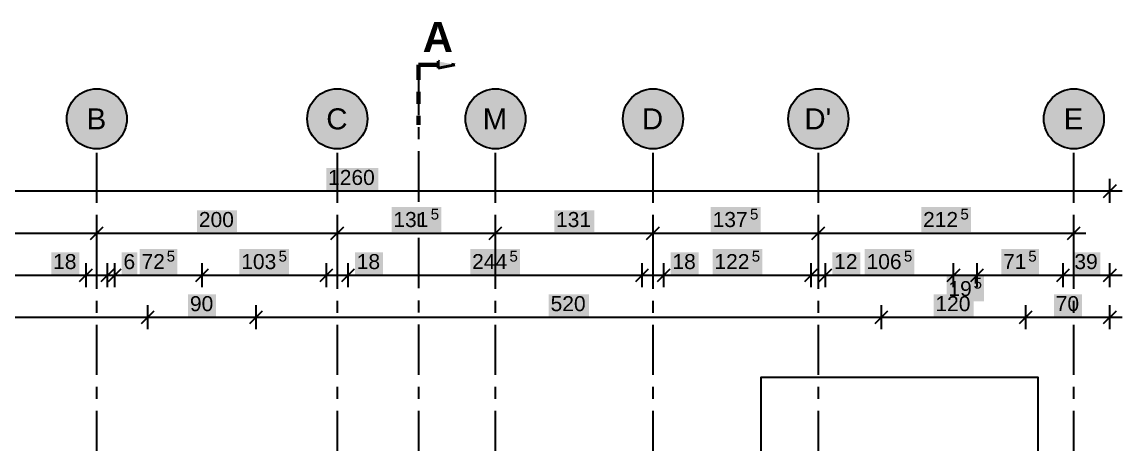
# Model space of a CAD drawing. Header units: metres. Extents: x -5.4 to 21.6, y -4.3 to 13.3.
# Drawn here: x 3.25 to 12.4, y 9.79 to 13.31 of the extents above; entities that cross this region are included whole.
import ezdxf

# ---------------------------------------------------------------- set-up
doc = ezdxf.new("R2010")
doc.units = ezdxf.units.M
doc.linetypes.add('PUNKTOWA', pattern=[10.5, 8.4, -1.05, 0, -1.05])
doc.linetypes.add('PUNKTOWA_KROTKA', pattern=[6.3, 4.2, -1.05, 0, -1.05])
for name, color, linetype, lineweight in [('A-MASKA', 7, 'Continuous', 18), ('A-OSIE', 1, 'PUNKTOWA', 25), ('A-PRZEKROJE', 1, 'PUNKTOWA_KROTKA', 50), ('A-WIDOK', 7, 'Continuous', 25), ('A-WYMIARY', 1, 'Continuous', 25)]:
    doc.layers.add(name, color=color, linetype=linetype, lineweight=lineweight)
doc.styles.add('PL_ARIAL', font='arial.ttf')
doc.styles.add('PL_ARIAL_B', font='arialbd.ttf')

msp = doc.modelspace()

# ---------------------------------------------------------------- hatches: boundary and pattern name
at = {"layer": 'A-MASKA', "true_color": 0xffffff}
for points in [[(5.7829, 11.9075), (6.2171, 11.9075), (6.2171, 12.09), (5.7829, 12.09)], [(4.7084, 11.5575), (5.0416, 11.5575), (5.0416, 11.74), (4.7084, 11.74)], [(6.3258, 11.5575), (6.7392, 11.5575), (6.7392, 11.7675), (6.3258, 11.7675)], [(7.6784, 11.5575), (8.0116, 11.5575), (8.0116, 11.74), (7.6784, 11.74)], [(8.9808, 11.5575), (9.3942, 11.5575), (9.3942, 11.7675), (8.9808, 11.7675)], [(10.7308, 11.5575), (11.1442, 11.5575), (11.1442, 11.7675), (10.7308, 11.7675)], [(3.4964, 11.2075), (3.7285, 11.2075), (3.7285, 11.39), (3.4964, 11.39)], [(4.0815, 11.2075), (4.2125, 11.2075), (4.2125, 11.39), (4.0815, 11.39)], [(4.2313, 11.2075), (4.5437, 11.2075), (4.5437, 11.4175), (4.2313, 11.4175)], [(5.0608, 11.2075), (5.4742, 11.2075), (5.4742, 11.4175), (5.0608, 11.4175)], [(6.0215, 11.2075), (6.2536, 11.2075), (6.2536, 11.39), (6.0215, 11.39)], [(6.9808, 11.2075), (7.3942, 11.2075), (7.3942, 11.4175), (6.9808, 11.4175)], [(8.6465, 11.2075), (8.8786, 11.2075), (8.8786, 11.39), (8.6465, 11.39)], [(8.9958, 11.2075), (9.4092, 11.2075), (9.4092, 11.4175), (8.9958, 11.4175)], [(9.9915, 11.2075), (10.2236, 11.2075), (10.2236, 11.39), (9.9915, 11.39)], [(10.2608, 11.2075), (10.6742, 11.2075), (10.6742, 11.4175), (10.2608, 11.4175)], [(11.3963, 11.2075), (11.7087, 11.2075), (11.7087, 11.4175), (11.3963, 11.4175)], [(11.989, 11.2075), (12.221, 11.2075), (12.221, 11.39), (11.989, 11.39)], [(10.9413, 10.9825), (11.2537, 10.9825), (11.2537, 11.1925), (10.9413, 11.1925)], [(4.634, 10.8575), (4.866, 10.8575), (4.866, 11.04), (4.634, 11.04)], [(7.6334, 10.8575), (7.9666, 10.8575), (7.9666, 11.04), (7.6334, 11.04)], [(10.8334, 10.8575), (11.1666, 10.8575), (11.1666, 11.04), (10.8334, 11.04)], [(11.834, 10.8575), (12.066, 10.8575), (12.066, 11.04), (11.834, 11.04)]]:
    msp.add_hatch(color=7, dxfattribs=at).paths.add_polyline_path(points)
at = {"layer": 'A-OSIE', "true_color": 0xffffff}
for points in [[(4.125, 12.5), (4.1229, 12.5326), (4.1165, 12.5647), (4.106, 12.5957), (4.0915, 12.625), (4.0733, 12.6522), (4.0518, 12.6768), (4.0272, 12.6983), (4, 12.7165), (3.9707, 12.731), (3.9397, 12.7415), (3.9076, 12.7479), (3.875, 12.75), (3.8424, 12.7479), (3.8103, 12.7415), (3.7793, 12.731), (3.75, 12.7165), (3.7228, 12.6983), (3.6982, 12.6768), (3.6767, 12.6522), (3.6585, 12.625), (3.644, 12.5957), (3.6335, 12.5647), (3.6271, 12.5326), (3.625, 12.5), (3.6271, 12.4674), (3.6335, 12.4353), (3.644, 12.4043), (3.6585, 12.375), (3.6767, 12.3478), (3.6982, 12.3232), (3.7228, 12.3017), (3.75, 12.2835), (3.7793, 12.269), (3.8103, 12.2585), (3.8424, 12.2521), (3.875, 12.25), (3.9076, 12.2521), (3.9397, 12.2585), (3.9707, 12.269), (4, 12.2835), (4.0272, 12.3017), (4.0518, 12.3232), (4.0733, 12.3478), (4.0915, 12.375), (4.106, 12.4043), (4.1165, 12.4353), (4.1229, 12.4674)], [(6.125, 12.5), (6.1229, 12.5326), (6.1165, 12.5647), (6.106, 12.5957), (6.0915, 12.625), (6.0733, 12.6522), (6.0518, 12.6768), (6.0272, 12.6983), (6, 12.7165), (5.9707, 12.731), (5.9397, 12.7415), (5.9076, 12.7479), (5.875, 12.75), (5.8424, 12.7479), (5.8103, 12.7415), (5.7793, 12.731), (5.75, 12.7165), (5.7228, 12.6983), (5.6982, 12.6768), (5.6767, 12.6522), (5.6585, 12.625), (5.644, 12.5957), (5.6335, 12.5647), (5.6271, 12.5326), (5.625, 12.5), (5.6271, 12.4674), (5.6335, 12.4353), (5.644, 12.4043), (5.6585, 12.375), (5.6767, 12.3478), (5.6982, 12.3232), (5.7228, 12.3017), (5.75, 12.2835), (5.7793, 12.269), (5.8103, 12.2585), (5.8424, 12.2521), (5.875, 12.25), (5.9076, 12.2521), (5.9397, 12.2585), (5.9707, 12.269), (6, 12.2835), (6.0272, 12.3017), (6.0518, 12.3232), (6.0733, 12.3478), (6.0915, 12.375), (6.106, 12.4043), (6.1165, 12.4353), (6.1229, 12.4674)], [(7.44, 12.5), (7.4379, 12.5326), (7.4315, 12.5647), (7.421, 12.5957), (7.4065, 12.625), (7.3883, 12.6522), (7.3668, 12.6768), (7.3422, 12.6983), (7.315, 12.7165), (7.2857, 12.731), (7.2547, 12.7415), (7.2226, 12.7479), (7.19, 12.75), (7.1574, 12.7479), (7.1253, 12.7415), (7.0943, 12.731), (7.065, 12.7165), (7.0378, 12.6983), (7.0132, 12.6768), (6.9917, 12.6522), (6.9735, 12.625), (6.959, 12.5957), (6.9485, 12.5647), (6.9421, 12.5326), (6.94, 12.5), (6.9421, 12.4674), (6.9485, 12.4353), (6.959, 12.4043), (6.9735, 12.375), (6.9917, 12.3478), (7.0132, 12.3232), (7.0378, 12.3017), (7.065, 12.2835), (7.0943, 12.269), (7.1253, 12.2585), (7.1574, 12.2521), (7.19, 12.25), (7.2226, 12.2521), (7.2547, 12.2585), (7.2857, 12.269), (7.315, 12.2835), (7.3422, 12.3017), (7.3668, 12.3232), (7.3883, 12.3478), (7.4065, 12.375), (7.421, 12.4043), (7.4315, 12.4353), (7.4379, 12.4674)], [(8.75, 12.5), (8.7479, 12.5326), (8.7415, 12.5647), (8.731, 12.5957), (8.7165, 12.625), (8.6983, 12.6522), (8.6768, 12.6768), (8.6522, 12.6983), (8.625, 12.7165), (8.5957, 12.731), (8.5647, 12.7415), (8.5326, 12.7479), (8.5, 12.75), (8.4674, 12.7479), (8.4353, 12.7415), (8.4043, 12.731), (8.375, 12.7165), (8.3478, 12.6983), (8.3232, 12.6768), (8.3017, 12.6522), (8.2835, 12.625), (8.269, 12.5957), (8.2585, 12.5647), (8.2521, 12.5326), (8.25, 12.5), (8.2521, 12.4674), (8.2585, 12.4353), (8.269, 12.4043), (8.2835, 12.375), (8.3017, 12.3478), (8.3232, 12.3232), (8.3478, 12.3017), (8.375, 12.2835), (8.4043, 12.269), (8.4353, 12.2585), (8.4674, 12.2521), (8.5, 12.25), (8.5326, 12.2521), (8.5647, 12.2585), (8.5957, 12.269), (8.625, 12.2835), (8.6522, 12.3017), (8.6768, 12.3232), (8.6983, 12.3478), (8.7165, 12.375), (8.731, 12.4043), (8.7415, 12.4353), (8.7479, 12.4674)], [(10.125, 12.5), (10.1229, 12.5326), (10.1165, 12.5647), (10.106, 12.5957), (10.0915, 12.625), (10.0733, 12.6522), (10.0518, 12.6768), (10.0272, 12.6983), (10, 12.7165), (9.9707, 12.731), (9.9397, 12.7415), (9.9076, 12.7479), (9.875, 12.75), (9.8424, 12.7479), (9.8103, 12.7415), (9.7793, 12.731), (9.75, 12.7165), (9.7228, 12.6983), (9.6982, 12.6768), (9.6767, 12.6522), (9.6585, 12.625), (9.644, 12.5957), (9.6335, 12.5647), (9.6271, 12.5326), (9.625, 12.5), (9.6271, 12.4674), (9.6335, 12.4353), (9.644, 12.4043), (9.6585, 12.375), (9.6767, 12.3478), (9.6982, 12.3232), (9.7228, 12.3017), (9.75, 12.2835), (9.7793, 12.269), (9.8103, 12.2585), (9.8424, 12.2521), (9.875, 12.25), (9.9076, 12.2521), (9.9397, 12.2585), (9.9707, 12.269), (10, 12.2835), (10.0272, 12.3017), (10.0518, 12.3232), (10.0733, 12.3478), (10.0915, 12.375), (10.106, 12.4043), (10.1165, 12.4353), (10.1229, 12.4674)], [(12.25, 12.5), (12.2479, 12.5326), (12.2415, 12.5647), (12.231, 12.5957), (12.2165, 12.625), (12.1983, 12.6522), (12.1768, 12.6768), (12.1522, 12.6983), (12.125, 12.7165), (12.0957, 12.731), (12.0647, 12.7415), (12.0326, 12.7479), (12, 12.75), (11.9674, 12.7479), (11.9353, 12.7415), (11.9043, 12.731), (11.875, 12.7165), (11.8478, 12.6983), (11.8232, 12.6768), (11.8017, 12.6522), (11.7835, 12.625), (11.769, 12.5957), (11.7585, 12.5647), (11.7521, 12.5326), (11.75, 12.5), (11.7521, 12.4674), (11.7585, 12.4353), (11.769, 12.4043), (11.7835, 12.375), (11.8017, 12.3478), (11.8232, 12.3232), (11.8478, 12.3017), (11.875, 12.2835), (11.9043, 12.269), (11.9353, 12.2585), (11.9674, 12.2521), (12, 12.25), (12.0326, 12.2521), (12.0647, 12.2585), (12.0957, 12.269), (12.125, 12.2835), (12.1522, 12.3017), (12.1768, 12.3232), (12.1983, 12.3478), (12.2165, 12.375), (12.231, 12.4043), (12.2415, 12.4353), (12.2479, 12.4674)]]:
    msp.add_hatch(color=7, dxfattribs=at).paths.add_polyline_path(points)
at = {"layer": 'A-PRZEKROJE', "true_color": 0x000000}
msp.add_hatch(color=7, dxfattribs=at).paths.add_polyline_path([(6.8507, 12.95), (6.7138, 12.9209), (6.7138, 12.9791)])

# ---------------------------------------------------------------- linework, layer by layer
at = {"layer": 'A-OSIE', "linetype": 'PUNKTOWA', "lineweight": 35, "ltscale": 0.049441, "flags": 128}
for points in [[(3.875, -3.22), (3.875, 12.25)], [(5.875, -3.22), (5.875, 12.25)], [(7.19, -3.22), (7.19, 12.25)], [(8.5, -3.22), (8.5, 12.25)], [(9.875, -3.22), (9.875, 12.25)], [(12, -3.22), (12, 12.25)]]:
    msp.add_lwpolyline(points, dxfattribs=at)
at = {"layer": 'A-OSIE', "linetype": 'Continuous', "lineweight": 35, "ltscale": 0.05}
for centre in [(3.875, 12.5), (5.875, 12.5), (7.19, 12.5), (8.5, 12.5), (9.875, 12.5), (12, 12.5)]:
    msp.add_circle(centre, 0.25, dxfattribs=at)
at = {"layer": 'A-PRZEKROJE', "linetype": 'PUNKTOWA', "lineweight": 35, "ltscale": 0.05, "flags": 128}
msp.add_lwpolyline([(6.5507, 12.95), (6.5507, -3.92)], dxfattribs=at)
at = {"layer": 'A-PRZEKROJE', "linetype": 'PUNKTOWA_KROTKA', "lineweight": 70, "ltscale": 0.03, "flags": 128}
msp.add_lwpolyline([(6.5507, 12.95), (6.5507, 12.45)], dxfattribs=at)
at = {"layer": 'A-PRZEKROJE', "linetype": 'Continuous', "lineweight": 70, "ltscale": 0.05, "flags": 128}
msp.add_lwpolyline([(6.5507, 12.95), (6.7257, 12.95)], dxfattribs=at)
at = {"layer": 'A-PRZEKROJE', "lineweight": 50, "ltscale": 0.05, "flags": 128}
msp.add_lwpolyline([(6.8507, 12.95), (6.7138, 12.9209), (6.7138, 12.9791)], close=True, dxfattribs=at)
at = {"layer": 'A-WIDOK', "lineweight": 35, "ltscale": 0.05}
msp.add_lwpolyline([(9.4, 9.0505), (9.4, 10.35), (11.7, 10.35), (11.7, 9.7005)], dxfattribs=at)
at = {"layer": 'A-WYMIARY', "lineweight": 35, "ltscale": 0.05}
for points in [[(12.3, 11.8), (12.3, 12)], [(-0.4, 11.9), (12.4, 11.9)], [(12.247, 11.847), (12.353, 11.953)], [(3.875, 11.45), (3.875, 11.65)], [(5.875, 11.45), (5.875, 11.65)], [(7.19, 11.45), (7.19, 11.65)], [(8.5, 11.45), (8.5, 11.65)], [(9.875, 11.45), (9.875, 11.65)], [(12, 11.45), (12, 11.65)], [(-0.1, 11.55), (12.1, 11.55)], [(3.822, 11.497), (3.928, 11.603)], [(5.822, 11.497), (5.928, 11.603)], [(7.137, 11.497), (7.243, 11.603)], [(8.447, 11.497), (8.553, 11.603)], [(9.822, 11.497), (9.928, 11.603)], [(11.947, 11.497), (12.053, 11.603)], [(3.732, 11.147), (3.838, 11.253)], [(3.785, 11.1), (3.785, 11.3)], [(3.912, 11.147), (4.018, 11.253)], [(3.965, 11.1), (3.965, 11.3)], [(3.972, 11.147), (4.078, 11.253)], [(4.025, 11.1), (4.025, 11.3)], [(4.697, 11.147), (4.803, 11.253)], [(4.75, 11.1), (4.75, 11.3)], [(5.732, 11.147), (5.838, 11.253)], [(5.785, 11.1), (5.785, 11.3)], [(5.912, 11.147), (6.018, 11.253)], [(5.965, 11.1), (5.965, 11.3)], [(8.357, 11.147), (8.463, 11.253)], [(8.41, 11.1), (8.41, 11.3)], [(8.537, 11.147), (8.643, 11.253)], [(8.59, 11.1), (8.59, 11.3)], [(9.762, 11.147), (9.868, 11.253)], [(9.815, 11.1), (9.815, 11.3)], [(9.882, 11.147), (9.988, 11.253)], [(9.935, 11.1), (9.935, 11.3)], [(10.947, 11.147), (11.053, 11.253)], [(11, 11.1), (11, 11.3)], [(11.142, 11.147), (11.248, 11.253)], [(11.195, 11.1), (11.195, 11.3)], [(11.857, 11.147), (11.963, 11.253)], [(11.91, 11.1), (11.91, 11.3)], [(12.247, 11.147), (12.353, 11.253)], [(12.3, 11.1), (12.3, 11.3)], [(-0.4, 11.2), (12.4, 11.2)], [(4.247, 10.797), (4.353, 10.903)], [(4.3, 10.75), (4.3, 10.95)], [(5.147, 10.797), (5.253, 10.903)], [(5.2, 10.75), (5.2, 10.95)], [(10.347, 10.797), (10.453, 10.903)], [(10.4, 10.75), (10.4, 10.95)], [(11.547, 10.797), (11.653, 10.903)], [(11.6, 10.75), (11.6, 10.95)], [(12.247, 10.797), (12.353, 10.903)], [(12.3, 10.75), (12.3, 10.95)], [(-0.4, 10.85), (12.4, 10.85)]]:
    msp.add_lwpolyline(points, dxfattribs=at)

# ---------------------------------------------------------------- texts
at = {"layer": 'A-OSIE', "style": 'PL_ARIAL'}
for s, p in [('B', (3.7902, 12.4125)), ('C', (5.7831, 12.4125)), ('M', (7.0841, 12.4125)), ('D', (8.4081, 12.4125)), ("D'", (9.7589, 12.4125)), ('E', (11.9152, 12.4125))]:
    msp.add_text(s, height=0.175, dxfattribs=at).set_placement(p)
at = {"layer": 'A-PRZEKROJE', "style": 'PL_ARIAL_B'}
msp.add_text('A', height=0.25, dxfattribs=at).set_placement((6.5845, 13.0562))
at = {"layer": 'A-WYMIARY', "style": 'PL_ARIAL'}
for s, height, p in [('1260', 0.125, (5.7979, 11.95)), ('200', 0.125, (4.7234, 11.6)), ('131', 0.125, (6.3408, 11.6)), ('5', 0.09, (6.6514, 11.6625)), ('131', 0.125, (7.6934, 11.6)), ('137', 0.125, (8.9958, 11.6)), ('5', 0.09, (9.3064, 11.6625)), ('212', 0.125, (10.7458, 11.6)), ('5', 0.09, (11.0564, 11.6625)), ('18', 0.125, (3.5114, 11.25)), ('6', 0.125, (4.0965, 11.25)), ('72', 0.125, (4.2463, 11.25)), ('5', 0.09, (4.4559, 11.3125)), ('103', 0.125, (5.0758, 11.25)), ('5', 0.09, (5.3864, 11.3125)), ('18', 0.125, (6.0365, 11.25)), ('244', 0.125, (6.9958, 11.25)), ('5', 0.09, (7.3064, 11.3125)), ('18', 0.125, (8.6615, 11.25)), ('122', 0.125, (9.0108, 11.25)), ('5', 0.09, (9.3214, 11.3125)), ('12', 0.125, (10.0065, 11.25)), ('106', 0.125, (10.2758, 11.25)), ('5', 0.09, (10.5864, 11.3125)), ('71', 0.125, (11.4113, 11.25)), ('5', 0.09, (11.6209, 11.3125)), ('39', 0.125, (12.004, 11.25)), ('5', 0.09, (11.1659, 11.0875)), ('19', 0.125, (10.9563, 11.025)), ('90', 0.125, (4.649, 10.9)), ('520', 0.125, (7.6484, 10.9)), ('120', 0.125, (10.8484, 10.9)), ('70', 0.125, (11.849, 10.9))]:
    msp.add_text(s, height=height, dxfattribs=at).set_placement(p)

doc.saveas('drawing.dxf')
